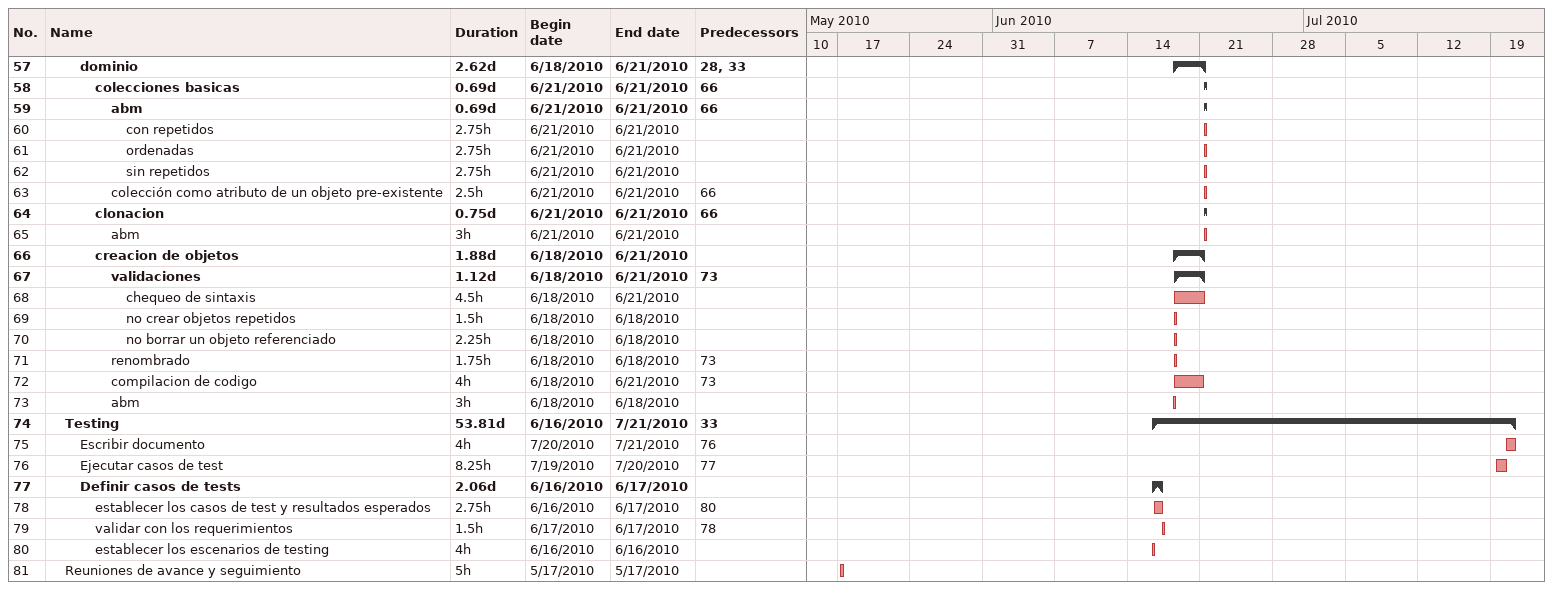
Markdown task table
| ID | Level | Task | Duration | Start | Finish | Predecessors |
|---|---|---|---|---|---|---|
| 57 | 3 | **dominio** | 2.62d | 2010-06-18 | 2010-06-21 | 28, 33 |
| 58 | 4 | **colecciones basicas** | 0.69d | 2010-06-21 | 2010-06-21 | 66 |
| 59 | 5 | **abm** | 0.69d | 2010-06-21 | 2010-06-21 | 66 |
| 60 | 6 | con repetidos | 2.75h | 2010-06-21 | 2010-06-21 |  |
| 61 | 6 | ordenadas | 2.75h | 2010-06-21 | 2010-06-21 |  |
| 62 | 6 | sin repetidos | 2.75h | 2010-06-21 | 2010-06-21 |  |
| 63 | 5 | colección como atributo de un objeto pre-existente | 2.5h | 2010-06-21 | 2010-06-21 | 66 |
| 64 | 4 | **clonacion** | 0.75d | 2010-06-21 | 2010-06-21 | 66 |
| 65 | 5 | abm | 3h | 2010-06-21 | 2010-06-21 |  |
| 66 | 4 | **creacion de objetos** | 1.88d | 2010-06-18 | 2010-06-21 |  |
| 67 | 5 | **validaciones** | 1.12d | 2010-06-18 | 2010-06-21 | 73 |
| 68 | 6 | chequeo de sintaxis | 4.5h | 2010-06-18 | 2010-06-21 |  |
| 69 | 6 | no crear objetos repetidos | 1.5h | 2010-06-18 | 2010-06-18 |  |
| 70 | 6 | no borrar un objeto referenciado | 2.25h | 2010-06-18 | 2010-06-18 |  |
| 71 | 5 | renombrado | 1.75h | 2010-06-18 | 2010-06-18 | 73 |
| 72 | 5 | compilacion de codigo | 4h | 2010-06-18 | 2010-06-21 | 73 |
| 73 | 5 | abm | 3h | 2010-06-18 | 2010-06-18 |  |
| 74 | 2 | **Testing** | 53.81d | 2010-06-16 | 2010-07-21 | 33 |
| 75 | 3 | Escribir documento | 4h | 2010-07-20 | 2010-07-21 | 76 |
| 76 | 3 | Ejecutar casos de test | 8.25h | 2010-07-19 | 2010-07-20 | 77 |
| 77 | 3 | **Definir casos de tests** | 2.06d | 2010-06-16 | 2010-06-17 |  |
| 78 | 4 | establecer los casos de test y resultados esperados | 2.75h | 2010-06-16 | 2010-06-17 | 80 |
| 79 | 4 | validar con los requerimientos | 1.5h | 2010-06-17 | 2010-06-17 | 78 |
| 80 | 4 | establecer los escenarios de testing | 4h | 2010-06-16 | 2010-06-16 |  |
| 81 | 2 | Reuniones de avance y seguimiento | 5h | 2010-05-17 | 2010-05-17 |  |
